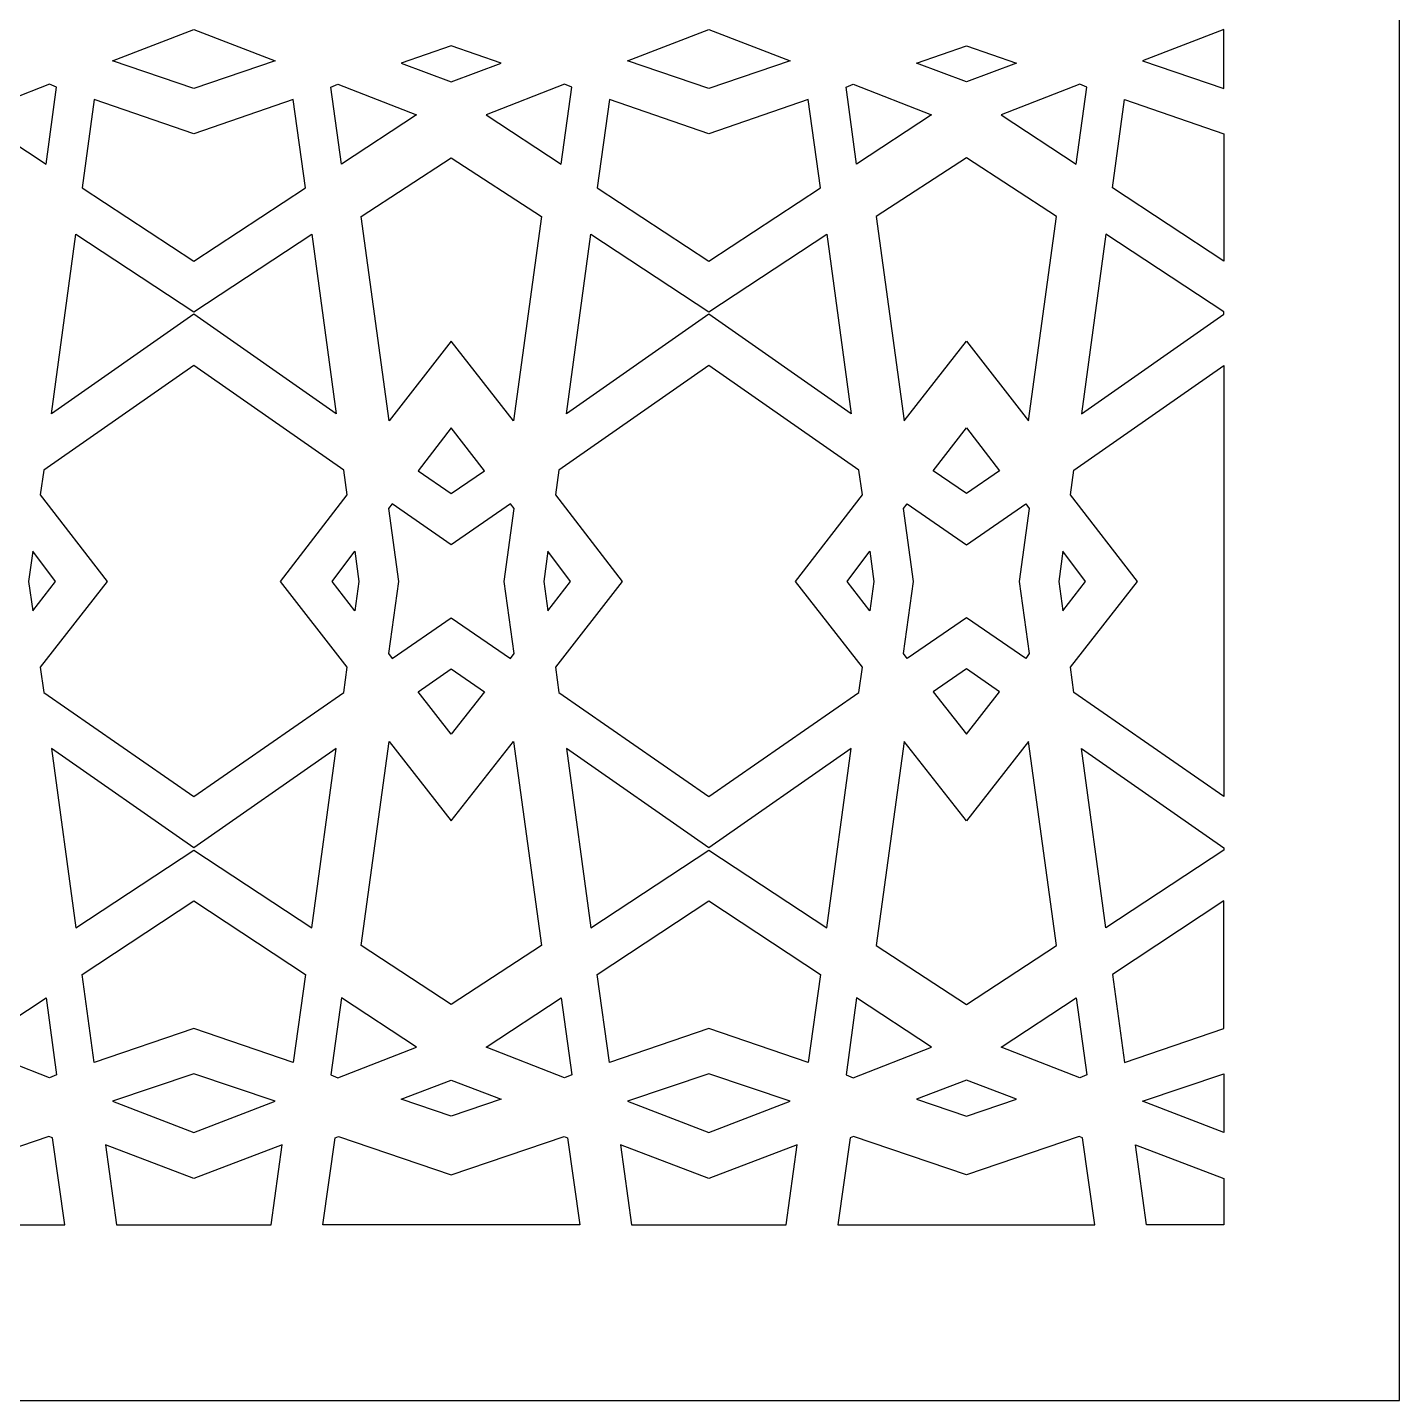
# Model space of a CAD drawing. Header units: millimetres. Extents: x -503 to 497, y -490 to 510.
# Drawn here: x 28.5 to 497.3, y -490.2 to -21 of the extents above; entities that cross this region are included whole.
import ezdxf

# ---------------------------------------------------------------- set-up
doc = ezdxf.new("R2010")
doc.units = ezdxf.units.MM
doc.layers.add('Plan 1', color=7, linetype='Continuous')

msp = doc.modelspace()

# ---------------------------------------------------------------- linework, layer by layer
at = {"layer": 'Plan 1', "color": 17}
for points, knots in [([(-502.7, 509.84), (-502.7, 509.84), (497.3, 509.84), (497.3, 509.84), (497.3, 509.84), (497.3, 509.84), (497.3, -490.16), (497.3, -490.16), (497.3, -490.16), (497.3, -490.16), (-502.7, -490.16), (-502.7, -490.16), (-502.7, -490.16), (-502.7, -490.16), (-502.7, 509.84), (-502.7, 509.84)], [0, 0, 0, 0, 0.2, 0.2, 0.2, 0.2, 0.4, 0.4, 0.4, 0.4, 0.6, 0.6, 0.6, 0.6, 1, 1, 1, 1]), ([(113.11, -32.37), (113.11, -32.37), (85.3, -21.71), (85.3, -21.71), (85.3, -21.71), (85.3, -21.71), (57.5, -32.37), (57.5, -32.37), (57.5, -32.37), (57.5, -32.37), (85.3, -41.83), (85.3, -41.83), (85.3, -41.83), (85.3, -41.83), (113.11, -32.37), (113.11, -32.37)], [0, 0, 0, 0, 0.2, 0.2, 0.2, 0.2, 0.4, 0.4, 0.4, 0.4, 0.6, 0.6, 0.6, 0.6, 1, 1, 1, 1]), ([(289.11, -32.37), (289.11, -32.37), (261.3, -21.71), (261.3, -21.71), (261.3, -21.71), (261.3, -21.71), (233.5, -32.37), (233.5, -32.37), (233.5, -32.37), (233.5, -32.37), (261.3, -41.83), (261.3, -41.83), (261.3, -41.83), (261.3, -41.83), (289.11, -32.37), (289.11, -32.37)], [0, 0, 0, 0, 0.2, 0.2, 0.2, 0.2, 0.4, 0.4, 0.4, 0.4, 0.6, 0.6, 0.6, 0.6, 1, 1, 1, 1]), ([(409.5, -32.37), (409.5, -32.37), (437.3, -21.71), (437.3, -21.71), (437.3, -21.71), (437.3, -21.71), (437.3, -41.83), (437.3, -41.83), (437.3, -41.83), (437.3, -41.83), (409.5, -32.37), (409.5, -32.37)], [0, 0, 0, 0, 0.25, 0.25, 0.25, 0.25, 0.5, 0.5, 0.5, 0.5, 1, 1, 1, 1]), ([(173.31, -27.34), (173.31, -27.34), (190.39, -33.17), (190.39, -33.17), (190.39, -33.17), (190.39, -33.17), (173.31, -39.61), (173.31, -39.61), (173.31, -39.61), (173.31, -39.61), (156.22, -33.17), (156.22, -33.17), (156.22, -33.17), (156.22, -33.17), (173.31, -27.34), (173.31, -27.34)], [0, 0, 0, 0, 0.2, 0.2, 0.2, 0.2, 0.4, 0.4, 0.4, 0.4, 0.6, 0.6, 0.6, 0.6, 1, 1, 1, 1]), ([(349.3, -27.34), (349.3, -27.34), (332.21, -33.17), (332.21, -33.17), (332.21, -33.17), (332.21, -33.17), (349.3, -39.61), (349.3, -39.61), (349.3, -39.61), (349.3, -39.61), (366.39, -33.17), (366.39, -33.17), (366.39, -33.17), (366.39, -33.17), (349.3, -27.34), (349.3, -27.34)], [0, 0, 0, 0, 0.2, 0.2, 0.2, 0.2, 0.4, 0.4, 0.4, 0.4, 0.6, 0.6, 0.6, 0.6, 1, 1, 1, 1]), ([(9.22, -50.85), (9.22, -50.85), (36.02, -40.41), (36.02, -40.41), (36.02, -40.41), (36.02, -40.41), (38.43, -41.41), (38.43, -41.41), (38.43, -41.41), (38.43, -41.41), (34.82, -67.74), (34.82, -67.74), (34.82, -67.74), (34.82, -67.74), (9.22, -50.85), (9.22, -50.85)], [0, 0, 0, 0, 0.2, 0.2, 0.2, 0.2, 0.4, 0.4, 0.4, 0.4, 0.6, 0.6, 0.6, 0.6, 1, 1, 1, 1]), ([(161.39, -50.85), (161.39, -50.85), (134.58, -40.41), (134.58, -40.41), (134.58, -40.41), (134.58, -40.41), (132.18, -41.41), (132.18, -41.41), (132.18, -41.41), (132.18, -41.41), (135.78, -67.74), (135.78, -67.74), (135.78, -67.74), (135.78, -67.74), (161.39, -50.85), (161.39, -50.85)], [0, 0, 0, 0, 0.2, 0.2, 0.2, 0.2, 0.4, 0.4, 0.4, 0.4, 0.6, 0.6, 0.6, 0.6, 1, 1, 1, 1]), ([(185.22, -50.85), (185.22, -50.85), (212.03, -40.41), (212.03, -40.41), (212.03, -40.41), (212.03, -40.41), (214.44, -41.41), (214.44, -41.41), (214.44, -41.41), (214.44, -41.41), (210.83, -67.74), (210.83, -67.74), (210.83, -67.74), (210.83, -67.74), (185.22, -50.85), (185.22, -50.85)], [0, 0, 0, 0, 0.2, 0.2, 0.2, 0.2, 0.4, 0.4, 0.4, 0.4, 0.6, 0.6, 0.6, 0.6, 1, 1, 1, 1]), ([(337.38, -50.85), (337.38, -50.85), (310.58, -40.41), (310.58, -40.41), (310.58, -40.41), (310.58, -40.41), (308.17, -41.41), (308.17, -41.41), (308.17, -41.41), (308.17, -41.41), (311.78, -67.74), (311.78, -67.74), (311.78, -67.74), (311.78, -67.74), (337.38, -50.85), (337.38, -50.85)], [0, 0, 0, 0, 0.2, 0.2, 0.2, 0.2, 0.4, 0.4, 0.4, 0.4, 0.6, 0.6, 0.6, 0.6, 1, 1, 1, 1]), ([(361.22, -50.85), (361.22, -50.85), (388.02, -40.41), (388.02, -40.41), (388.02, -40.41), (388.02, -40.41), (390.43, -41.41), (390.43, -41.41), (390.43, -41.41), (390.43, -41.41), (386.82, -67.74), (386.82, -67.74), (386.82, -67.74), (386.82, -67.74), (361.22, -50.85), (361.22, -50.85)], [0, 0, 0, 0, 0.2, 0.2, 0.2, 0.2, 0.4, 0.4, 0.4, 0.4, 0.6, 0.6, 0.6, 0.6, 1, 1, 1, 1]), ([(85.3, -57.3), (85.3, -57.3), (119.29, -45.63), (119.29, -45.63), (119.29, -45.63), (119.29, -45.63), (123.44, -75.79), (123.44, -75.79), (123.44, -75.79), (123.44, -75.79), (85.3, -100.91), (85.3, -100.91), (85.3, -100.91), (85.3, -100.91), (47.17, -75.79), (47.17, -75.79), (47.17, -75.79), (47.17, -75.79), (51.32, -45.63), (51.32, -45.63), (51.32, -45.63), (51.32, -45.63), (85.3, -57.3), (85.3, -57.3)], [0, 0, 0, 0, 0.142857, 0.142857, 0.142857, 0.142857, 0.285714, 0.285714, 0.285714, 0.285714, 0.428571, 0.428571, 0.428571, 0.428571, 0.571429, 0.571429, 0.571429, 0.571429, 0.714286, 0.714286, 0.714286, 0.714286, 1, 1, 1, 1]), ([(261.3, -57.3), (261.3, -57.3), (295.29, -45.63), (295.29, -45.63), (295.29, -45.63), (295.29, -45.63), (299.44, -75.79), (299.44, -75.79), (299.44, -75.79), (299.44, -75.79), (261.3, -100.91), (261.3, -100.91), (261.3, -100.91), (261.3, -100.91), (223.17, -75.79), (223.17, -75.79), (223.17, -75.79), (223.17, -75.79), (227.32, -45.63), (227.32, -45.63), (227.32, -45.63), (227.32, -45.63), (261.3, -57.3), (261.3, -57.3)], [0, 0, 0, 0, 0.142857, 0.142857, 0.142857, 0.142857, 0.285714, 0.285714, 0.285714, 0.285714, 0.428571, 0.428571, 0.428571, 0.428571, 0.571429, 0.571429, 0.571429, 0.571429, 0.714286, 0.714286, 0.714286, 0.714286, 1, 1, 1, 1]), ([(437.3, -100.91), (437.3, -100.91), (437.3, -57.3), (437.3, -57.3), (437.3, -57.3), (437.3, -57.3), (403.32, -45.63), (403.32, -45.63), (403.32, -45.63), (403.32, -45.63), (399.17, -75.79), (399.17, -75.79), (399.17, -75.79), (399.17, -75.79), (437.3, -100.91), (437.3, -100.91)], [0, 0, 0, 0, 0.2, 0.2, 0.2, 0.2, 0.4, 0.4, 0.4, 0.4, 0.6, 0.6, 0.6, 0.6, 1, 1, 1, 1]), ([(194.57, -155.38), (194.57, -155.38), (204.09, -85.64), (204.09, -85.64), (204.09, -85.64), (204.09, -85.64), (173.31, -65.54), (173.31, -65.54), (173.31, -65.54), (173.31, -65.54), (142.53, -85.64), (142.53, -85.64), (142.53, -85.64), (142.53, -85.64), (152.04, -155.38), (152.04, -155.38), (152.04, -155.38), (152.04, -155.38), (173.31, -128.25), (173.31, -128.25), (173.31, -128.25), (173.31, -128.25), (194.57, -155.38), (194.57, -155.38)], [0, 0, 0, 0, 0.142857, 0.142857, 0.142857, 0.142857, 0.285714, 0.285714, 0.285714, 0.285714, 0.428571, 0.428571, 0.428571, 0.428571, 0.571429, 0.571429, 0.571429, 0.571429, 0.714286, 0.714286, 0.714286, 0.714286, 1, 1, 1, 1]), ([(328.04, -155.38), (328.04, -155.38), (318.52, -85.64), (318.52, -85.64), (318.52, -85.64), (318.52, -85.64), (349.3, -65.54), (349.3, -65.54), (349.3, -65.54), (349.3, -65.54), (380.08, -85.64), (380.08, -85.64), (380.08, -85.64), (380.08, -85.64), (370.57, -155.38), (370.57, -155.38), (370.57, -155.38), (370.57, -155.38), (349.3, -128.25), (349.3, -128.25), (349.3, -128.25), (349.3, -128.25), (328.04, -155.38), (328.04, -155.38)], [0, 0, 0, 0, 0.142857, 0.142857, 0.142857, 0.142857, 0.285714, 0.285714, 0.285714, 0.285714, 0.428571, 0.428571, 0.428571, 0.428571, 0.571429, 0.571429, 0.571429, 0.571429, 0.714286, 0.714286, 0.714286, 0.714286, 1, 1, 1, 1]), ([(133.95, -152.98), (133.95, -152.98), (125.64, -91.67), (125.64, -91.67), (125.64, -91.67), (125.64, -91.67), (85.3, -118.19), (85.3, -118.19), (85.3, -118.19), (85.3, -118.19), (44.97, -91.67), (44.97, -91.67), (44.97, -91.67), (44.97, -91.67), (36.66, -152.98), (36.66, -152.98), (36.66, -152.98), (36.66, -152.98), (85.3, -119.01), (85.3, -119.01), (85.3, -119.01), (85.3, -119.01), (133.95, -152.98), (133.95, -152.98)], [0, 0, 0, 0, 0.142857, 0.142857, 0.142857, 0.142857, 0.285714, 0.285714, 0.285714, 0.285714, 0.428571, 0.428571, 0.428571, 0.428571, 0.571429, 0.571429, 0.571429, 0.571429, 0.714286, 0.714286, 0.714286, 0.714286, 1, 1, 1, 1]), ([(309.94, -152.98), (309.94, -152.98), (301.63, -91.67), (301.63, -91.67), (301.63, -91.67), (301.63, -91.67), (261.3, -118.19), (261.3, -118.19), (261.3, -118.19), (261.3, -118.19), (220.98, -91.67), (220.98, -91.67), (220.98, -91.67), (220.98, -91.67), (212.66, -152.98), (212.66, -152.98), (212.66, -152.98), (212.66, -152.98), (261.3, -119.01), (261.3, -119.01), (261.3, -119.01), (261.3, -119.01), (309.94, -152.98), (309.94, -152.98)], [0, 0, 0, 0, 0.142857, 0.142857, 0.142857, 0.142857, 0.285714, 0.285714, 0.285714, 0.285714, 0.428571, 0.428571, 0.428571, 0.428571, 0.571429, 0.571429, 0.571429, 0.571429, 0.714286, 0.714286, 0.714286, 0.714286, 1, 1, 1, 1]), ([(388.66, -152.98), (388.66, -152.98), (396.97, -91.67), (396.97, -91.67), (396.97, -91.67), (396.97, -91.67), (437.3, -118.19), (437.3, -118.19), (437.3, -118.19), (437.3, -118.19), (437.3, -119.01), (437.3, -119.01), (437.3, -119.01), (437.3, -119.01), (388.66, -152.98), (388.66, -152.98)], [0, 0, 0, 0, 0.2, 0.2, 0.2, 0.2, 0.4, 0.4, 0.4, 0.4, 0.6, 0.6, 0.6, 0.6, 1, 1, 1, 1]), ([(137.75, -239.6), (137.75, -239.6), (136.55, -248.25), (136.55, -248.25), (136.55, -248.25), (136.55, -248.25), (85.3, -283.81), (85.3, -283.81), (85.3, -283.81), (85.3, -283.81), (34.05, -248.25), (34.05, -248.25), (34.05, -248.25), (34.05, -248.25), (32.86, -239.6), (32.86, -239.6), (32.86, -239.6), (32.86, -239.6), (55.72, -210.26), (55.72, -210.26), (55.72, -210.26), (55.72, -210.26), (32.86, -180.72), (32.86, -180.72), (32.86, -180.72), (32.86, -180.72), (34.05, -172.26), (34.05, -172.26), (34.05, -172.26), (34.05, -172.26), (85.3, -136.49), (85.3, -136.49), (85.3, -136.49), (85.3, -136.49), (136.55, -172.26), (136.55, -172.26), (136.55, -172.26), (136.55, -172.26), (137.75, -180.72), (137.75, -180.72), (137.75, -180.72), (137.75, -180.72), (114.89, -210.26), (114.89, -210.26), (114.89, -210.26), (114.89, -210.26), (137.75, -239.6), (137.75, -239.6)], [0, 0, 0, 0, 0.076923, 0.076923, 0.076923, 0.076923, 0.153846, 0.153846, 0.153846, 0.153846, 0.230769, 0.230769, 0.230769, 0.230769, 0.307692, 0.307692, 0.307692, 0.307692, 0.384615, 0.384615, 0.384615, 0.384615, 0.461538, 0.461538, 0.461538, 0.461538, 0.538462, 0.538462, 0.538462, 0.538462, 0.615385, 0.615385, 0.615385, 0.615385, 0.692308, 0.692308, 0.692308, 0.692308, 0.769231, 0.769231, 0.769231, 0.769231, 0.846154, 0.846154, 0.846154, 0.846154, 1, 1, 1, 1]), ([(313.75, -239.6), (313.75, -239.6), (312.55, -248.25), (312.55, -248.25), (312.55, -248.25), (312.55, -248.25), (261.3, -283.81), (261.3, -283.81), (261.3, -283.81), (261.3, -283.81), (210.06, -248.25), (210.06, -248.25), (210.06, -248.25), (210.06, -248.25), (208.86, -239.6), (208.86, -239.6), (208.86, -239.6), (208.86, -239.6), (231.72, -210.26), (231.72, -210.26), (231.72, -210.26), (231.72, -210.26), (208.86, -180.72), (208.86, -180.72), (208.86, -180.72), (208.86, -180.72), (210.06, -172.26), (210.06, -172.26), (210.06, -172.26), (210.06, -172.26), (261.3, -136.49), (261.3, -136.49), (261.3, -136.49), (261.3, -136.49), (312.55, -172.26), (312.55, -172.26), (312.55, -172.26), (312.55, -172.26), (313.75, -180.72), (313.75, -180.72), (313.75, -180.72), (313.75, -180.72), (290.89, -210.26), (290.89, -210.26), (290.89, -210.26), (290.89, -210.26), (313.75, -239.6), (313.75, -239.6)], [0, 0, 0, 0, 0.076923, 0.076923, 0.076923, 0.076923, 0.153846, 0.153846, 0.153846, 0.153846, 0.230769, 0.230769, 0.230769, 0.230769, 0.307692, 0.307692, 0.307692, 0.307692, 0.384615, 0.384615, 0.384615, 0.384615, 0.461538, 0.461538, 0.461538, 0.461538, 0.538462, 0.538462, 0.538462, 0.538462, 0.615385, 0.615385, 0.615385, 0.615385, 0.692308, 0.692308, 0.692308, 0.692308, 0.769231, 0.769231, 0.769231, 0.769231, 0.846154, 0.846154, 0.846154, 0.846154, 1, 1, 1, 1]), ([(384.86, -239.6), (384.86, -239.6), (386.05, -248.25), (386.05, -248.25), (386.05, -248.25), (386.05, -248.25), (437.3, -283.81), (437.3, -283.81), (437.3, -283.81), (437.3, -283.81), (437.3, -136.49), (437.3, -136.49), (437.3, -136.49), (437.3, -136.49), (386.05, -172.26), (386.05, -172.26), (386.05, -172.26), (386.05, -172.26), (384.86, -180.72), (384.86, -180.72), (384.86, -180.72), (384.86, -180.72), (407.72, -210.26), (407.72, -210.26), (407.72, -210.26), (407.72, -210.26), (384.86, -239.6), (384.86, -239.6)], [0, 0, 0, 0, 0.125, 0.125, 0.125, 0.125, 0.25, 0.25, 0.25, 0.25, 0.375, 0.375, 0.375, 0.375, 0.5, 0.5, 0.5, 0.5, 0.625, 0.625, 0.625, 0.625, 0.75, 0.75, 0.75, 0.75, 1, 1, 1, 1]), ([(173.31, -157.79), (173.31, -157.79), (184.62, -172.47), (184.62, -172.47), (184.62, -172.47), (184.62, -172.47), (173.31, -180.3), (173.31, -180.3), (173.31, -180.3), (173.31, -180.3), (161.99, -172.47), (161.99, -172.47), (161.99, -172.47), (161.99, -172.47), (173.31, -157.79), (173.31, -157.79)], [0, 0, 0, 0, 0.2, 0.2, 0.2, 0.2, 0.4, 0.4, 0.4, 0.4, 0.6, 0.6, 0.6, 0.6, 1, 1, 1, 1]), ([(349.3, -157.79), (349.3, -157.79), (337.99, -172.47), (337.99, -172.47), (337.99, -172.47), (337.99, -172.47), (349.3, -180.3), (349.3, -180.3), (349.3, -180.3), (349.3, -180.3), (360.62, -172.47), (360.62, -172.47), (360.62, -172.47), (360.62, -172.47), (349.3, -157.79), (349.3, -157.79)], [0, 0, 0, 0, 0.2, 0.2, 0.2, 0.2, 0.4, 0.4, 0.4, 0.4, 0.6, 0.6, 0.6, 0.6, 1, 1, 1, 1]), ([(173.31, -197.79), (173.31, -197.79), (193.57, -183.72), (193.57, -183.72), (193.57, -183.72), (193.57, -183.72), (194.77, -185.33), (194.77, -185.33), (194.77, -185.33), (194.77, -185.33), (191.4, -210.26), (191.4, -210.26), (191.4, -210.26), (191.4, -210.26), (194.77, -234.97), (194.77, -234.97), (194.77, -234.97), (194.77, -234.97), (193.57, -236.59), (193.57, -236.59), (193.57, -236.59), (193.57, -236.59), (173.31, -222.71), (173.31, -222.71), (173.31, -222.71), (173.31, -222.71), (153.04, -236.59), (153.04, -236.59), (153.04, -236.59), (153.04, -236.59), (151.84, -234.97), (151.84, -234.97), (151.84, -234.97), (151.84, -234.97), (155.22, -210.26), (155.22, -210.26), (155.22, -210.26), (155.22, -210.26), (151.84, -185.33), (151.84, -185.33), (151.84, -185.33), (151.84, -185.33), (153.04, -183.72), (153.04, -183.72), (153.04, -183.72), (153.04, -183.72), (173.31, -197.79), (173.31, -197.79)], [0, 0, 0, 0, 0.076923, 0.076923, 0.076923, 0.076923, 0.153846, 0.153846, 0.153846, 0.153846, 0.230769, 0.230769, 0.230769, 0.230769, 0.307692, 0.307692, 0.307692, 0.307692, 0.384615, 0.384615, 0.384615, 0.384615, 0.461538, 0.461538, 0.461538, 0.461538, 0.538462, 0.538462, 0.538462, 0.538462, 0.615385, 0.615385, 0.615385, 0.615385, 0.692308, 0.692308, 0.692308, 0.692308, 0.769231, 0.769231, 0.769231, 0.769231, 0.846154, 0.846154, 0.846154, 0.846154, 1, 1, 1, 1]), ([(349.3, -197.79), (349.3, -197.79), (329.03, -183.72), (329.03, -183.72), (329.03, -183.72), (329.03, -183.72), (327.83, -185.33), (327.83, -185.33), (327.83, -185.33), (327.83, -185.33), (331.21, -210.26), (331.21, -210.26), (331.21, -210.26), (331.21, -210.26), (327.83, -234.97), (327.83, -234.97), (327.83, -234.97), (327.83, -234.97), (329.03, -236.59), (329.03, -236.59), (329.03, -236.59), (329.03, -236.59), (349.3, -222.71), (349.3, -222.71), (349.3, -222.71), (349.3, -222.71), (369.57, -236.59), (369.57, -236.59), (369.57, -236.59), (369.57, -236.59), (370.76, -234.97), (370.76, -234.97), (370.76, -234.97), (370.76, -234.97), (367.39, -210.26), (367.39, -210.26), (367.39, -210.26), (367.39, -210.26), (370.76, -185.33), (370.76, -185.33), (370.76, -185.33), (370.76, -185.33), (369.57, -183.72), (369.57, -183.72), (369.57, -183.72), (369.57, -183.72), (349.3, -197.79), (349.3, -197.79)], [0, 0, 0, 0, 0.076923, 0.076923, 0.076923, 0.076923, 0.153846, 0.153846, 0.153846, 0.153846, 0.230769, 0.230769, 0.230769, 0.230769, 0.307692, 0.307692, 0.307692, 0.307692, 0.384615, 0.384615, 0.384615, 0.384615, 0.461538, 0.461538, 0.461538, 0.461538, 0.538462, 0.538462, 0.538462, 0.538462, 0.615385, 0.615385, 0.615385, 0.615385, 0.692308, 0.692308, 0.692308, 0.692308, 0.769231, 0.769231, 0.769231, 0.769231, 0.846154, 0.846154, 0.846154, 0.846154, 1, 1, 1, 1]), ([(30.28, -220.3), (30.28, -220.3), (28.88, -210.26), (28.88, -210.26), (28.88, -210.26), (28.88, -210.26), (30.28, -200), (30.28, -200), (30.28, -200), (30.28, -200), (38.03, -210.26), (38.03, -210.26), (38.03, -210.26), (38.03, -210.26), (30.28, -220.3), (30.28, -220.3)], [0, 0, 0, 0, 0.2, 0.2, 0.2, 0.2, 0.4, 0.4, 0.4, 0.4, 0.6, 0.6, 0.6, 0.6, 1, 1, 1, 1]), ([(140.33, -220.3), (140.33, -220.3), (141.72, -210.26), (141.72, -210.26), (141.72, -210.26), (141.72, -210.26), (140.33, -200), (140.33, -200), (140.33, -200), (140.33, -200), (132.58, -210.26), (132.58, -210.26), (132.58, -210.26), (132.58, -210.26), (140.33, -220.3), (140.33, -220.3)], [0, 0, 0, 0, 0.2, 0.2, 0.2, 0.2, 0.4, 0.4, 0.4, 0.4, 0.6, 0.6, 0.6, 0.6, 1, 1, 1, 1]), ([(206.29, -220.3), (206.29, -220.3), (204.89, -210.26), (204.89, -210.26), (204.89, -210.26), (204.89, -210.26), (206.29, -200), (206.29, -200), (206.29, -200), (206.29, -200), (214.03, -210.26), (214.03, -210.26), (214.03, -210.26), (214.03, -210.26), (206.29, -220.3), (206.29, -220.3)], [0, 0, 0, 0, 0.2, 0.2, 0.2, 0.2, 0.4, 0.4, 0.4, 0.4, 0.6, 0.6, 0.6, 0.6, 1, 1, 1, 1]), ([(316.32, -220.3), (316.32, -220.3), (317.72, -210.26), (317.72, -210.26), (317.72, -210.26), (317.72, -210.26), (316.32, -200), (316.32, -200), (316.32, -200), (316.32, -200), (308.58, -210.26), (308.58, -210.26), (308.58, -210.26), (308.58, -210.26), (316.32, -220.3), (316.32, -220.3)], [0, 0, 0, 0, 0.2, 0.2, 0.2, 0.2, 0.4, 0.4, 0.4, 0.4, 0.6, 0.6, 0.6, 0.6, 1, 1, 1, 1]), ([(382.28, -220.3), (382.28, -220.3), (380.88, -210.26), (380.88, -210.26), (380.88, -210.26), (380.88, -210.26), (382.28, -200), (382.28, -200), (382.28, -200), (382.28, -200), (390.03, -210.26), (390.03, -210.26), (390.03, -210.26), (390.03, -210.26), (382.28, -220.3), (382.28, -220.3)], [0, 0, 0, 0, 0.2, 0.2, 0.2, 0.2, 0.4, 0.4, 0.4, 0.4, 0.6, 0.6, 0.6, 0.6, 1, 1, 1, 1]), ([(173.31, -262.51), (173.31, -262.51), (184.62, -248.04), (184.62, -248.04), (184.62, -248.04), (184.62, -248.04), (173.31, -240.21), (173.31, -240.21), (173.31, -240.21), (173.31, -240.21), (161.99, -248.04), (161.99, -248.04), (161.99, -248.04), (161.99, -248.04), (173.31, -262.51), (173.31, -262.51)], [0, 0, 0, 0, 0.2, 0.2, 0.2, 0.2, 0.4, 0.4, 0.4, 0.4, 0.6, 0.6, 0.6, 0.6, 1, 1, 1, 1]), ([(349.3, -262.51), (349.3, -262.51), (337.99, -248.04), (337.99, -248.04), (337.99, -248.04), (337.99, -248.04), (349.3, -240.21), (349.3, -240.21), (349.3, -240.21), (349.3, -240.21), (360.62, -248.04), (360.62, -248.04), (360.62, -248.04), (360.62, -248.04), (349.3, -262.51), (349.3, -262.51)], [0, 0, 0, 0, 0.2, 0.2, 0.2, 0.2, 0.4, 0.4, 0.4, 0.4, 0.6, 0.6, 0.6, 0.6, 1, 1, 1, 1]), ([(133.95, -267.35), (133.95, -267.35), (125.64, -328.65), (125.64, -328.65), (125.64, -328.65), (125.64, -328.65), (85.3, -302.13), (85.3, -302.13), (85.3, -302.13), (85.3, -302.13), (44.97, -328.65), (44.97, -328.65), (44.97, -328.65), (44.97, -328.65), (36.66, -267.35), (36.66, -267.35), (36.66, -267.35), (36.66, -267.35), (85.3, -301.29), (85.3, -301.29), (85.3, -301.29), (85.3, -301.29), (133.95, -267.35), (133.95, -267.35)], [0, 0, 0, 0, 0.142857, 0.142857, 0.142857, 0.142857, 0.285714, 0.285714, 0.285714, 0.285714, 0.428571, 0.428571, 0.428571, 0.428571, 0.571429, 0.571429, 0.571429, 0.571429, 0.714286, 0.714286, 0.714286, 0.714286, 1, 1, 1, 1]), ([(152.04, -264.93), (152.04, -264.93), (142.53, -334.66), (142.53, -334.66), (142.53, -334.66), (142.53, -334.66), (173.31, -354.79), (173.31, -354.79), (173.31, -354.79), (173.31, -354.79), (204.09, -334.66), (204.09, -334.66), (204.09, -334.66), (204.09, -334.66), (194.57, -264.93), (194.57, -264.93), (194.57, -264.93), (194.57, -264.93), (173.31, -292.05), (173.31, -292.05), (173.31, -292.05), (173.31, -292.05), (152.04, -264.93), (152.04, -264.93)], [0, 0, 0, 0, 0.142857, 0.142857, 0.142857, 0.142857, 0.285714, 0.285714, 0.285714, 0.285714, 0.428571, 0.428571, 0.428571, 0.428571, 0.571429, 0.571429, 0.571429, 0.571429, 0.714286, 0.714286, 0.714286, 0.714286, 1, 1, 1, 1]), ([(309.94, -267.35), (309.94, -267.35), (301.63, -328.65), (301.63, -328.65), (301.63, -328.65), (301.63, -328.65), (261.3, -302.13), (261.3, -302.13), (261.3, -302.13), (261.3, -302.13), (220.98, -328.65), (220.98, -328.65), (220.98, -328.65), (220.98, -328.65), (212.66, -267.35), (212.66, -267.35), (212.66, -267.35), (212.66, -267.35), (261.3, -301.29), (261.3, -301.29), (261.3, -301.29), (261.3, -301.29), (309.94, -267.35), (309.94, -267.35)], [0, 0, 0, 0, 0.142857, 0.142857, 0.142857, 0.142857, 0.285714, 0.285714, 0.285714, 0.285714, 0.428571, 0.428571, 0.428571, 0.428571, 0.571429, 0.571429, 0.571429, 0.571429, 0.714286, 0.714286, 0.714286, 0.714286, 1, 1, 1, 1]), ([(370.57, -264.93), (370.57, -264.93), (380.08, -334.66), (380.08, -334.66), (380.08, -334.66), (380.08, -334.66), (349.3, -354.79), (349.3, -354.79), (349.3, -354.79), (349.3, -354.79), (318.52, -334.66), (318.52, -334.66), (318.52, -334.66), (318.52, -334.66), (328.04, -264.93), (328.04, -264.93), (328.04, -264.93), (328.04, -264.93), (349.3, -292.05), (349.3, -292.05), (349.3, -292.05), (349.3, -292.05), (370.57, -264.93), (370.57, -264.93)], [0, 0, 0, 0, 0.142857, 0.142857, 0.142857, 0.142857, 0.285714, 0.285714, 0.285714, 0.285714, 0.428571, 0.428571, 0.428571, 0.428571, 0.571429, 0.571429, 0.571429, 0.571429, 0.714286, 0.714286, 0.714286, 0.714286, 1, 1, 1, 1]), ([(388.66, -267.35), (388.66, -267.35), (396.97, -328.65), (396.97, -328.65), (396.97, -328.65), (396.97, -328.65), (437.3, -302.13), (437.3, -302.13), (437.3, -302.13), (437.3, -302.13), (437.3, -301.29), (437.3, -301.29), (437.3, -301.29), (437.3, -301.29), (388.66, -267.35), (388.66, -267.35)], [0, 0, 0, 0, 0.2, 0.2, 0.2, 0.2, 0.4, 0.4, 0.4, 0.4, 0.6, 0.6, 0.6, 0.6, 1, 1, 1, 1]), ([(85.3, -363.03), (85.3, -363.03), (119.29, -374.69), (119.29, -374.69), (119.29, -374.69), (119.29, -374.69), (123.44, -344.54), (123.44, -344.54), (123.44, -344.54), (123.44, -344.54), (85.3, -319.4), (85.3, -319.4), (85.3, -319.4), (85.3, -319.4), (47.17, -344.54), (47.17, -344.54), (47.17, -344.54), (47.17, -344.54), (51.32, -374.69), (51.32, -374.69), (51.32, -374.69), (51.32, -374.69), (85.3, -363.03), (85.3, -363.03)], [0, 0, 0, 0, 0.142857, 0.142857, 0.142857, 0.142857, 0.285714, 0.285714, 0.285714, 0.285714, 0.428571, 0.428571, 0.428571, 0.428571, 0.571429, 0.571429, 0.571429, 0.571429, 0.714286, 0.714286, 0.714286, 0.714286, 1, 1, 1, 1]), ([(261.3, -363.03), (261.3, -363.03), (295.29, -374.69), (295.29, -374.69), (295.29, -374.69), (295.29, -374.69), (299.44, -344.54), (299.44, -344.54), (299.44, -344.54), (299.44, -344.54), (261.3, -319.4), (261.3, -319.4), (261.3, -319.4), (261.3, -319.4), (223.17, -344.54), (223.17, -344.54), (223.17, -344.54), (223.17, -344.54), (227.32, -374.69), (227.32, -374.69), (227.32, -374.69), (227.32, -374.69), (261.3, -363.03), (261.3, -363.03)], [0, 0, 0, 0, 0.142857, 0.142857, 0.142857, 0.142857, 0.285714, 0.285714, 0.285714, 0.285714, 0.428571, 0.428571, 0.428571, 0.428571, 0.571429, 0.571429, 0.571429, 0.571429, 0.714286, 0.714286, 0.714286, 0.714286, 1, 1, 1, 1]), ([(437.3, -319.4), (437.3, -319.4), (437.3, -363.03), (437.3, -363.03), (437.3, -363.03), (437.3, -363.03), (403.32, -374.69), (403.32, -374.69), (403.32, -374.69), (403.32, -374.69), (399.17, -344.54), (399.17, -344.54), (399.17, -344.54), (399.17, -344.54), (437.3, -319.4), (437.3, -319.4)], [0, 0, 0, 0, 0.2, 0.2, 0.2, 0.2, 0.4, 0.4, 0.4, 0.4, 0.6, 0.6, 0.6, 0.6, 1, 1, 1, 1]), ([(9.22, -369.45), (9.22, -369.45), (36.02, -379.89), (36.02, -379.89), (36.02, -379.89), (36.02, -379.89), (38.43, -378.89), (38.43, -378.89), (38.43, -378.89), (38.43, -378.89), (34.82, -352.57), (34.82, -352.57), (34.82, -352.57), (34.82, -352.57), (9.22, -369.45), (9.22, -369.45)], [0, 0, 0, 0, 0.2, 0.2, 0.2, 0.2, 0.4, 0.4, 0.4, 0.4, 0.6, 0.6, 0.6, 0.6, 1, 1, 1, 1]), ([(161.39, -369.45), (161.39, -369.45), (134.58, -379.89), (134.58, -379.89), (134.58, -379.89), (134.58, -379.89), (132.18, -378.89), (132.18, -378.89), (132.18, -378.89), (132.18, -378.89), (135.78, -352.57), (135.78, -352.57), (135.78, -352.57), (135.78, -352.57), (161.39, -369.45), (161.39, -369.45)], [0, 0, 0, 0, 0.2, 0.2, 0.2, 0.2, 0.4, 0.4, 0.4, 0.4, 0.6, 0.6, 0.6, 0.6, 1, 1, 1, 1]), ([(185.22, -369.45), (185.22, -369.45), (212.03, -379.89), (212.03, -379.89), (212.03, -379.89), (212.03, -379.89), (214.44, -378.89), (214.44, -378.89), (214.44, -378.89), (214.44, -378.89), (210.83, -352.57), (210.83, -352.57), (210.83, -352.57), (210.83, -352.57), (185.22, -369.45), (185.22, -369.45)], [0, 0, 0, 0, 0.2, 0.2, 0.2, 0.2, 0.4, 0.4, 0.4, 0.4, 0.6, 0.6, 0.6, 0.6, 1, 1, 1, 1]), ([(337.38, -369.45), (337.38, -369.45), (310.58, -379.89), (310.58, -379.89), (310.58, -379.89), (310.58, -379.89), (308.17, -378.89), (308.17, -378.89), (308.17, -378.89), (308.17, -378.89), (311.78, -352.57), (311.78, -352.57), (311.78, -352.57), (311.78, -352.57), (337.38, -369.45), (337.38, -369.45)], [0, 0, 0, 0, 0.2, 0.2, 0.2, 0.2, 0.4, 0.4, 0.4, 0.4, 0.6, 0.6, 0.6, 0.6, 1, 1, 1, 1]), ([(361.22, -369.45), (361.22, -369.45), (388.02, -379.89), (388.02, -379.89), (388.02, -379.89), (388.02, -379.89), (390.43, -378.89), (390.43, -378.89), (390.43, -378.89), (390.43, -378.89), (386.82, -352.57), (386.82, -352.57), (386.82, -352.57), (386.82, -352.57), (361.22, -369.45), (361.22, -369.45)], [0, 0, 0, 0, 0.2, 0.2, 0.2, 0.2, 0.4, 0.4, 0.4, 0.4, 0.6, 0.6, 0.6, 0.6, 1, 1, 1, 1]), ([(113.11, -387.93), (113.11, -387.93), (85.3, -398.6), (85.3, -398.6), (85.3, -398.6), (85.3, -398.6), (57.5, -387.93), (57.5, -387.93), (57.5, -387.93), (57.5, -387.93), (85.3, -378.51), (85.3, -378.51), (85.3, -378.51), (85.3, -378.51), (113.11, -387.93), (113.11, -387.93)], [0, 0, 0, 0, 0.2, 0.2, 0.2, 0.2, 0.4, 0.4, 0.4, 0.4, 0.6, 0.6, 0.6, 0.6, 1, 1, 1, 1]), ([(289.11, -387.93), (289.11, -387.93), (261.3, -398.6), (261.3, -398.6), (261.3, -398.6), (261.3, -398.6), (233.5, -387.93), (233.5, -387.93), (233.5, -387.93), (233.5, -387.93), (261.3, -378.51), (261.3, -378.51), (261.3, -378.51), (261.3, -378.51), (289.11, -387.93), (289.11, -387.93)], [0, 0, 0, 0, 0.2, 0.2, 0.2, 0.2, 0.4, 0.4, 0.4, 0.4, 0.6, 0.6, 0.6, 0.6, 1, 1, 1, 1]), ([(409.5, -387.93), (409.5, -387.93), (437.3, -398.6), (437.3, -398.6), (437.3, -398.6), (437.3, -398.6), (437.3, -378.51), (437.3, -378.51), (437.3, -378.51), (437.3, -378.51), (409.5, -387.93), (409.5, -387.93)], [0, 0, 0, 0, 0.25, 0.25, 0.25, 0.25, 0.5, 0.5, 0.5, 0.5, 1, 1, 1, 1]), ([(173.31, -392.96), (173.31, -392.96), (190.39, -387.15), (190.39, -387.15), (190.39, -387.15), (190.39, -387.15), (173.31, -380.69), (173.31, -380.69), (173.31, -380.69), (173.31, -380.69), (156.22, -387.15), (156.22, -387.15), (156.22, -387.15), (156.22, -387.15), (173.31, -392.96), (173.31, -392.96)], [0, 0, 0, 0, 0.2, 0.2, 0.2, 0.2, 0.4, 0.4, 0.4, 0.4, 0.6, 0.6, 0.6, 0.6, 1, 1, 1, 1]), ([(349.3, -392.96), (349.3, -392.96), (332.21, -387.15), (332.21, -387.15), (332.21, -387.15), (332.21, -387.15), (349.3, -380.69), (349.3, -380.69), (349.3, -380.69), (349.3, -380.69), (366.39, -387.15), (366.39, -387.15), (366.39, -387.15), (366.39, -387.15), (349.3, -392.96), (349.3, -392.96)], [0, 0, 0, 0, 0.2, 0.2, 0.2, 0.2, 0.4, 0.4, 0.4, 0.4, 0.6, 0.6, 0.6, 0.6, 1, 1, 1, 1]), ([(-46.6, -430.16), (-46.6, -430.16), (-42.43, -400.39), (-42.43, -400.39), (-42.43, -400.39), (-42.43, -400.39), (-41.22, -400), (-41.22, -400), (-41.22, -400), (-41.22, -400), (-2.7, -413.06), (-2.7, -413.06), (-2.7, -413.06), (-2.7, -413.06), (35.83, -400), (35.83, -400), (35.83, -400), (35.83, -400), (37.03, -400.39), (37.03, -400.39), (37.03, -400.39), (37.03, -400.39), (41.2, -430.16), (41.2, -430.16), (41.2, -430.16), (41.2, -430.16), (-46.6, -430.16), (-46.6, -430.16)], [0, 0, 0, 0, 0.125, 0.125, 0.125, 0.125, 0.25, 0.25, 0.25, 0.25, 0.375, 0.375, 0.375, 0.375, 0.5, 0.5, 0.5, 0.5, 0.625, 0.625, 0.625, 0.625, 0.75, 0.75, 0.75, 0.75, 1, 1, 1, 1]), ([(115.52, -402.81), (115.52, -402.81), (111.72, -430.16), (111.72, -430.16), (111.72, -430.16), (111.72, -430.16), (58.89, -430.16), (58.89, -430.16), (58.89, -430.16), (58.89, -430.16), (55.09, -402.81), (55.09, -402.81), (55.09, -402.81), (55.09, -402.81), (85.3, -414.28), (85.3, -414.28), (85.3, -414.28), (85.3, -414.28), (115.52, -402.81), (115.52, -402.81)], [0, 0, 0, 0, 0.166667, 0.166667, 0.166667, 0.166667, 0.333333, 0.333333, 0.333333, 0.333333, 0.5, 0.5, 0.5, 0.5, 0.666667, 0.666667, 0.666667, 0.666667, 1, 1, 1, 1]), ([(217.21, -430.16), (217.21, -430.16), (213.04, -400.39), (213.04, -400.39), (213.04, -400.39), (213.04, -400.39), (211.83, -400), (211.83, -400), (211.83, -400), (211.83, -400), (173.31, -413.06), (173.31, -413.06), (173.31, -413.06), (173.31, -413.06), (134.78, -400), (134.78, -400), (134.78, -400), (134.78, -400), (133.58, -400.39), (133.58, -400.39), (133.58, -400.39), (133.58, -400.39), (129.4, -430.16), (129.4, -430.16), (129.4, -430.16), (129.4, -430.16), (217.21, -430.16), (217.21, -430.16)], [0, 0, 0, 0, 0.125, 0.125, 0.125, 0.125, 0.25, 0.25, 0.25, 0.25, 0.375, 0.375, 0.375, 0.375, 0.5, 0.5, 0.5, 0.5, 0.625, 0.625, 0.625, 0.625, 0.75, 0.75, 0.75, 0.75, 1, 1, 1, 1]), ([(291.49, -402.81), (291.49, -402.81), (287.71, -430.16), (287.71, -430.16), (287.71, -430.16), (287.71, -430.16), (234.9, -430.16), (234.9, -430.16), (234.9, -430.16), (234.9, -430.16), (231.12, -402.81), (231.12, -402.81), (231.12, -402.81), (231.12, -402.81), (261.3, -414.28), (261.3, -414.28), (261.3, -414.28), (261.3, -414.28), (291.49, -402.81), (291.49, -402.81)], [0, 0, 0, 0, 0.166667, 0.166667, 0.166667, 0.166667, 0.333333, 0.333333, 0.333333, 0.333333, 0.5, 0.5, 0.5, 0.5, 0.666667, 0.666667, 0.666667, 0.666667, 1, 1, 1, 1]), ([(305.4, -430.16), (305.4, -430.16), (309.57, -400.39), (309.57, -400.39), (309.57, -400.39), (309.57, -400.39), (310.78, -400), (310.78, -400), (310.78, -400), (310.78, -400), (349.3, -413.06), (349.3, -413.06), (349.3, -413.06), (349.3, -413.06), (387.83, -400), (387.83, -400), (387.83, -400), (387.83, -400), (389.03, -400.39), (389.03, -400.39), (389.03, -400.39), (389.03, -400.39), (393.2, -430.16), (393.2, -430.16), (393.2, -430.16), (393.2, -430.16), (305.4, -430.16), (305.4, -430.16)], [0, 0, 0, 0, 0.125, 0.125, 0.125, 0.125, 0.25, 0.25, 0.25, 0.25, 0.375, 0.375, 0.375, 0.375, 0.5, 0.5, 0.5, 0.5, 0.625, 0.625, 0.625, 0.625, 0.75, 0.75, 0.75, 0.75, 1, 1, 1, 1]), ([(407.09, -402.81), (407.09, -402.81), (410.89, -430.16), (410.89, -430.16), (410.89, -430.16), (410.89, -430.16), (437.3, -430.16), (437.3, -430.16), (437.3, -430.16), (437.3, -430.16), (437.3, -414.28), (437.3, -414.28), (437.3, -414.28), (437.3, -414.28), (407.09, -402.81), (407.09, -402.81)], [0, 0, 0, 0, 0.2, 0.2, 0.2, 0.2, 0.4, 0.4, 0.4, 0.4, 0.6, 0.6, 0.6, 0.6, 1, 1, 1, 1])]:
    msp.add_open_spline(points, degree=3, knots=knots, dxfattribs=at)

doc.saveas('drawing.dxf')
